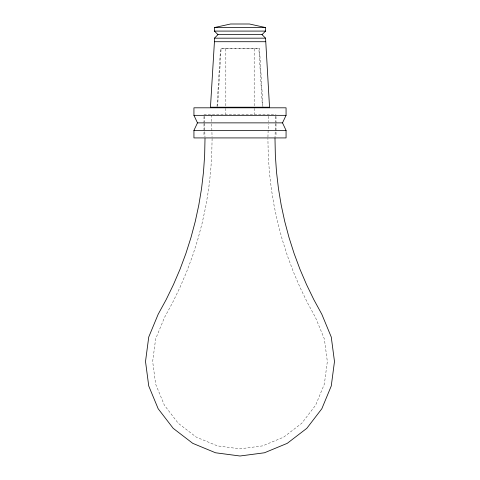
<?xml version="1.0" encoding="UTF-8"?>
<svg xmlns="http://www.w3.org/2000/svg" width="480" height="480" viewBox="0 0 480 480"><rect width="100%" height="100%" fill="white"/><g stroke="black" fill="none" stroke-linecap="round" stroke-linejoin="round"><path stroke-width="0.36" stroke-dasharray="2.4 1.8" d="M212.1 138.54L211.734 155.598L210.558 172.614L208.566 189.564L205.764 206.394L202.164 223.068L197.772 239.556L192.594 255.81L186.642 271.8L179.934 287.49L172.488 302.838L164.574 317.334L155.64 338.91L152.664 361.512L155.64 384.12L164.364 405.186L178.242 423.27L196.332 437.154L217.398 445.878L240 448.854L262.602 445.878L283.668 437.154L301.758 423.27L315.636 405.186L324.36 384.12L327.336 361.512L324.36 338.91L315.426 317.334L307.512 302.838L300.066 287.49L293.358 271.8L287.406 255.81L282.228 239.556L277.836 223.068L274.236 206.394L271.434 189.564L269.442 172.614L268.266 155.598L267.9 138.54M267.942 137.076L268.29 123.936M274.992 138.558L275.394 123.294M217.02 106.47L220.548 48.21L259.452 48.21L262.98 106.47M217.62 106.314L221.1 48.804L258.9 48.804L262.38 106.314M203.976 114.3L276.024 114.3M211.71 123.936L212.058 137.076M204.606 123.294L204.972 137.1M276.024 116.52L276.024 123.162M276.024 123.9L276.024 136.446M275.43 116.322L275.43 121.842M268.344 116.304L268.344 121.746M254.172 48.804L254.172 107.604M254.172 108.348L254.172 114.3M225.828 48.804L225.828 107.604M225.828 108.348L225.828 114.3M211.656 114.942L211.656 121.746M204.57 116.322L204.57 121.842M203.976 116.52L203.976 123.162M203.976 123.9L203.976 136.446"/><path stroke-width="0.72" d="M205.008 138.558L204.654 155.274L203.496 171.96L201.546 188.568L198.804 205.062L195.276 221.406L190.968 237.564L185.892 253.5L180.06 269.172L173.484 284.55L166.188 299.592L158.172 314.268L148.734 337.056L145.512 361.512L148.734 385.968L158.172 408.756L173.19 428.328L192.756 443.34L215.544 452.778L240 456L264.456 452.778L287.244 443.34L306.81 428.328L321.828 408.756L331.266 385.968L334.488 361.512L331.266 337.056L321.828 314.268L313.812 299.592L306.516 284.55L299.94 269.172L294.108 253.5L289.032 237.564L284.724 221.406L281.196 205.062L278.454 188.568L276.504 171.96L275.346 155.274L274.992 138.558M214.434 41.718L210.468 107.22L269.532 107.22L265.566 38.172L262.026 34.632L217.974 34.632L214.434 38.172L214.434 41.718L265.566 41.718M193.938 130.392L197.484 122.868L193.938 115.338L193.938 107.808L286.062 107.808L286.062 115.338L282.516 122.868L286.062 130.392L286.062 137.922L193.938 137.922L193.938 130.392L286.062 130.392M262.026 34.632L265.566 31.086L265.566 27.546L249.45 24L230.55 24L214.434 27.546L214.434 31.086L217.974 34.632M214.434 27.546L265.566 27.546M214.434 31.086L265.566 31.086M214.434 38.172L265.566 38.172M193.938 115.338L286.062 115.338M197.484 122.868L282.516 122.868"/></g></svg>
